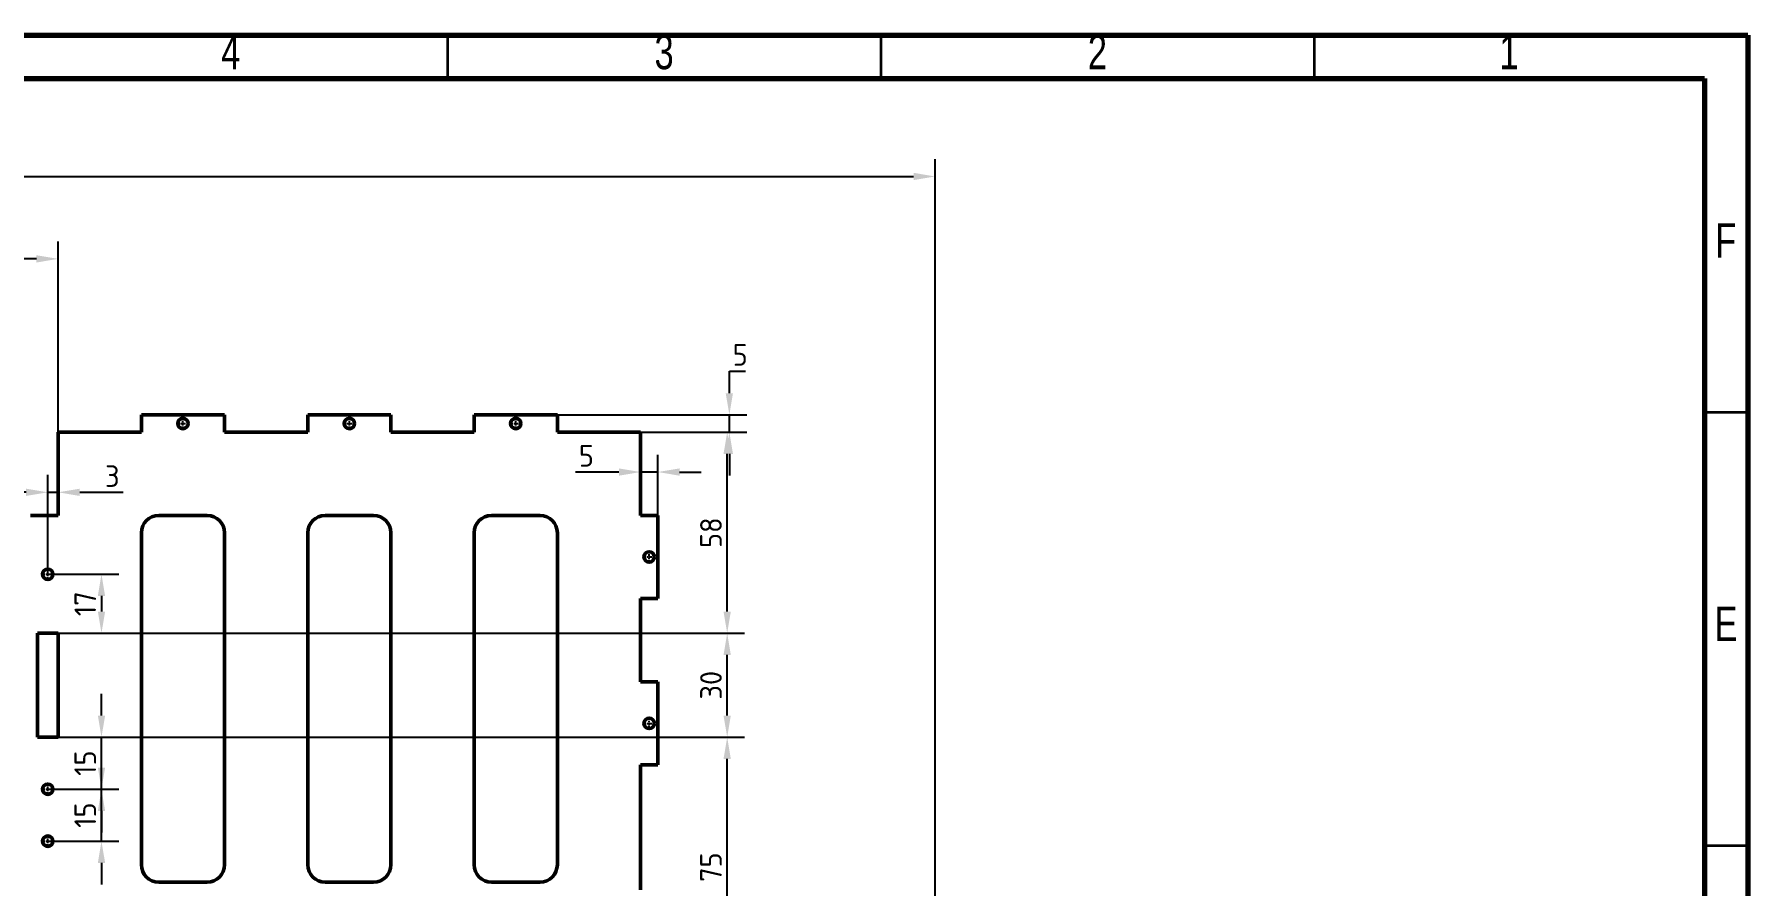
# Model space of a CAD drawing. Header units: millimetres. Extents: x -1615 to 4166, y 5 to 3174.
# Drawn here: x 2285.8 to 2483.6, y 193.9 to 292.1 of the extents above; entities that cross this region are included whole.
import ezdxf

# ---------------------------------------------------------------- set-up
doc = ezdxf.new("R2010")
doc.units = ezdxf.units.MM
doc.header["$LTSCALE"] = 0.25
doc.header["$PDSIZE"] = -1
doc.linetypes.add('ACAD_ISO08W100', pattern=[36, 24, -3, 6, -3])
doc.linetypes.add('CENTER2', pattern=[1.125, 0.75, -0.125, 0.125, -0.125])
doc.layers.get('0').update_dxf_attribs({"lineweight": 50})
for name, color, linetype, lineweight in [('duong tam', 2, 'ACAD_ISO08W100', 25), ('kich thuoc', 1, 'Continuous', 25), ('Net dam', 7, 'Continuous', 50)]:
    doc.layers.add(name, color=color, linetype=linetype, lineweight=lineweight)
doc.styles.add('SLDTEXTSTYLE1', font='TXT', dxfattribs={"width": 0.75})
doc.styles.get("Standard").update_dxf_attribs({"font": ''})
doc.styles.get('Standard').set_extended_font_data('TCVN 7284')
doc.dimstyles.new('Ratio 2.5', dxfattribs={"dimtxt": 2.5, "dimasz": 2.5, "dimexe": 2, "dimexo": 0, "dimtad": 1, "dimtoh": 1, "dimdec": 1, "dimlfac": 2.5, "dimzin": 9, "dimtxsty": 'Standard', "dimcen": 2.5, "dimazin": 0, "dimtfac": 1, "dimtdec": 1, "dimtmove": 0, "dimatfit": 3, "dimfxl": 1, "dimtzin": 1, "dimarcsym": 0})

# ---------------------------------------------------------------- blocks, each defined once
blk = doc.blocks.new('*D471')
at = {"layer": 'Defpoints', "color": 0, "transparency": 16777216}
for p in [(2389.79, 275.71), (2132.99, 180.6), (2389.79, 180.6)]:
    blk.add_point(p, dxfattribs=at)
at = {"layer": 'kich thuoc', "color": 0, "lineweight": -2, "transparency": 16777216}
for p, q in [((2132.99, 180.6), (2132.99, 277.71)), ((2389.79, 180.6), (2389.79, 277.71)), ((2135.49, 275.71), (2387.29, 275.71))]:
    blk.add_line(p, q, dxfattribs=at)
at = {"layer": 'kich thuoc', "color": 0, "transparency": 16777216}
for points in [[(2135.49, 276.13), (2135.49, 275.29), (2132.99, 275.71)], [(2387.29, 276.13), (2387.29, 275.29), (2389.79, 275.71)]]:
    blk.add_solid(points, dxfattribs=at)
at = {"layer": 'kich thuoc', "color": 0, "transparency": 16777216, "insert": (2273.19, 277.58), "char_height": 2.5, "attachment_point": 5}
blk.add_mtext('642', dxfattribs=at)
blk = doc.blocks.new('*D485')
at = {"layer": 'Defpoints', "color": 0, "transparency": 16777216}
for p in [(2355.79, 246.2), (2365.79, 246.2), (2288.59, 223)]:
    blk.add_point(p, dxfattribs=at)
at = {"layer": 'kich thuoc', "color": 0, "lineweight": -2, "transparency": 16777216}
for p, q in [((2355.79, 246.2), (2367.79, 246.2)), ((2365.79, 225.5), (2365.79, 243.7)), ((2288.59, 223), (2367.79, 223))]:
    blk.add_line(p, q, dxfattribs=at)
at = {"layer": 'kich thuoc', "color": 0, "transparency": 16777216}
for points in [[(2365.37, 243.7), (2366.21, 243.7), (2365.79, 246.2)], [(2365.37, 225.5), (2366.21, 225.5), (2365.79, 223)]]:
    blk.add_solid(points, dxfattribs=at)
at = {"layer": 'kich thuoc', "color": 0, "transparency": 16777216, "insert": (2363.92, 234.6), "char_height": 2.5, "attachment_point": 5, "rotation": 90}
blk.add_mtext('58', dxfattribs=at)
blk = doc.blocks.new('*D486')
at = {"layer": 'Defpoints', "color": 0, "transparency": 16777216}
for p in [(2288.59, 223), (2365.79, 223), (2288.59, 211)]:
    blk.add_point(p, dxfattribs=at)
at = {"layer": 'kich thuoc', "color": 0, "lineweight": -2, "transparency": 16777216}
for p, q in [((2288.59, 223), (2367.79, 223)), ((2365.79, 213.5), (2365.79, 220.5)), ((2288.59, 211), (2367.79, 211))]:
    blk.add_line(p, q, dxfattribs=at)
at = {"layer": 'kich thuoc', "color": 0, "transparency": 16777216}
for points in [[(2365.37, 220.5), (2366.21, 220.5), (2365.79, 223)], [(2365.37, 213.5), (2366.21, 213.5), (2365.79, 211)]]:
    blk.add_solid(points, dxfattribs=at)
at = {"layer": 'kich thuoc', "color": 0, "transparency": 16777216, "insert": (2363.92, 217), "char_height": 2.5, "attachment_point": 5, "rotation": 90}
blk.add_mtext('30', dxfattribs=at)
blk = doc.blocks.new('*D487')
at = {"layer": 'Defpoints', "color": 0, "transparency": 16777216}
for p in [(2288.59, 211), (2365.79, 211), (2288.59, 181)]:
    blk.add_point(p, dxfattribs=at)
at = {"layer": 'kich thuoc', "color": 0, "lineweight": -2, "transparency": 16777216}
for p, q in [((2288.59, 211), (2367.79, 211)), ((2365.79, 183.5), (2365.79, 208.5)), ((2288.59, 181), (2331.91, 181)), ((2335.66, 181), (2367.79, 181))]:
    blk.add_line(p, q, dxfattribs=at)
at = {"layer": 'kich thuoc', "color": 0, "transparency": 16777216}
for points in [[(2365.37, 208.5), (2366.21, 208.5), (2365.79, 211)], [(2365.37, 183.5), (2366.21, 183.5), (2365.79, 181)]]:
    blk.add_solid(points, dxfattribs=at)
at = {"layer": 'kich thuoc', "color": 0, "transparency": 16777216, "insert": (2363.92, 196), "char_height": 2.5, "attachment_point": 5, "rotation": 90}
blk.add_mtext('75', dxfattribs=at)
blk = doc.blocks.new('*D505')
at = {"layer": 'Defpoints', "color": 0, "transparency": 16777216}
for p in [(2234.19, 266.2), (2234.19, 246.2), (2288.59, 246.2)]:
    blk.add_point(p, dxfattribs=at)
at = {"layer": 'kich thuoc', "color": 0, "lineweight": -2, "transparency": 16777216}
for p, q in [((2234.19, 246.2), (2234.19, 268.2)), ((2288.59, 246.2), (2288.59, 268.2)), ((2286.09, 266.2), (2236.69, 266.2))]:
    blk.add_line(p, q, dxfattribs=at)
at = {"layer": 'kich thuoc', "color": 0, "transparency": 16777216}
for points in [[(2236.69, 266.62), (2236.69, 265.78), (2234.19, 266.2)], [(2286.09, 266.62), (2286.09, 265.78), (2288.59, 266.2)]]:
    blk.add_solid(points, dxfattribs=at)
at = {"layer": 'kich thuoc', "color": 0, "transparency": 16777216, "insert": (2261.39, 268.07), "char_height": 2.5, "attachment_point": 5}
blk.add_mtext('136', dxfattribs=at)
blk = doc.blocks.new('*D511')
at = {"layer": 'Defpoints', "color": 0, "transparency": 16777216}
for p in [(2346.19, 248.2), (2355.79, 246.2), (2366.04, 246.2)]:
    blk.add_point(p, dxfattribs=at)
at = {"layer": 'kich thuoc', "color": 0, "lineweight": -2, "transparency": 16777216}
for p, q in [((2366.04, 250.7), (2366.04, 253.24)), ((2366.04, 253.24), (2367.92, 253.24)), ((2346.19, 248.2), (2368.04, 248.2)), ((2366.04, 246.2), (2366.04, 248.2)), ((2355.79, 246.2), (2368.04, 246.2)), ((2366.04, 243.7), (2366.04, 241.2))]:
    blk.add_line(p, q, dxfattribs=at)
at = {"layer": 'kich thuoc', "color": 0, "transparency": 16777216}
for points in [[(2365.62, 250.7), (2366.46, 250.7), (2366.04, 248.2)], [(2365.62, 243.7), (2366.46, 243.7), (2366.04, 246.2)]]:
    blk.add_solid(points, dxfattribs=at)
at = {"layer": 'kich thuoc', "color": 0, "transparency": 16777216, "insert": (2367.29, 255.12), "char_height": 2.5, "attachment_point": 5}
blk.add_mtext('5', dxfattribs=at)
blk = doc.blocks.new('*D629')
at = {"layer": 'Defpoints', "color": 0, "transparency": 16777216}
for p in [(2288.59, 239.26), (2288.59, 236.6), (2287.39, 229.8)]:
    blk.add_point(p, dxfattribs=at)
at = {"layer": 'kich thuoc', "color": 0, "lineweight": -2, "transparency": 16777216}
for p, q in [((2287.39, 229.8), (2287.39, 241.26)), ((2288.59, 236.6), (2288.59, 241.26)), ((2284.89, 239.26), (2282.39, 239.26)), ((2287.39, 239.26), (2288.59, 239.26)), ((2291.09, 239.26), (2296.09, 239.26))]:
    blk.add_line(p, q, dxfattribs=at)
at = {"layer": 'kich thuoc', "color": 0, "transparency": 16777216}
for points in [[(2284.89, 239.68), (2284.89, 238.84), (2287.39, 239.26)], [(2291.09, 239.68), (2291.09, 238.84), (2288.59, 239.26)]]:
    blk.add_solid(points, dxfattribs=at)
at = {"layer": 'kich thuoc', "color": 0, "transparency": 16777216, "insert": (2294.84, 241.13), "char_height": 2.5, "attachment_point": 5}
blk.add_mtext('3', dxfattribs=at)
blk = doc.blocks.new('*D688')
at = {"layer": 'Defpoints', "color": 0, "transparency": 16777216}
for p in [(2355.79, 241.6), (2355.79, 236.6), (2357.79, 236.6)]:
    blk.add_point(p, dxfattribs=at)
at = {"layer": 'kich thuoc', "color": 0, "lineweight": -2, "transparency": 16777216}
for p, q in [((2355.79, 236.6), (2355.79, 243.6)), ((2357.79, 236.6), (2357.79, 243.6)), ((2353.29, 241.6), (2348.29, 241.6)), ((2357.79, 241.6), (2355.79, 241.6)), ((2360.29, 241.6), (2362.79, 241.6))]:
    blk.add_line(p, q, dxfattribs=at)
at = {"layer": 'kich thuoc', "color": 0, "transparency": 16777216}
for points in [[(2353.29, 242.02), (2353.29, 241.18), (2355.79, 241.6)], [(2360.29, 242.02), (2360.29, 241.18), (2357.79, 241.6)]]:
    blk.add_solid(points, dxfattribs=at)
at = {"layer": 'kich thuoc', "color": 0, "transparency": 16777216, "insert": (2349.54, 243.47), "char_height": 2.5, "attachment_point": 5}
blk.add_mtext('5', dxfattribs=at)
blk = doc.blocks.new('*D689')
at = {"layer": 'Defpoints', "color": 0, "transparency": 16777216}
for p in [(2287.39, 229.8), (2288.59, 223), (2293.59, 223)]:
    blk.add_point(p, dxfattribs=at)
at = {"layer": 'kich thuoc', "color": 0, "lineweight": -2, "transparency": 16777216}
for p, q in [((2287.39, 229.8), (2295.59, 229.8)), ((2293.59, 227.3), (2293.59, 225.5)), ((2288.59, 223), (2295.59, 223))]:
    blk.add_line(p, q, dxfattribs=at)
at = {"layer": 'kich thuoc', "color": 0, "transparency": 16777216}
for points in [[(2293.17, 227.3), (2294.01, 227.3), (2293.59, 229.8)], [(2293.17, 225.5), (2294.01, 225.5), (2293.59, 223)]]:
    blk.add_solid(points, dxfattribs=at)
at = {"layer": 'kich thuoc', "color": 0, "transparency": 16777216, "insert": (2291.72, 226.4), "char_height": 2.5, "attachment_point": 5, "rotation": 90}
blk.add_mtext('17', dxfattribs=at)
blk = doc.blocks.new('*D690')
at = {"layer": 'Defpoints', "color": 0, "transparency": 16777216}
for p in [(2288.59, 211), (2293.59, 211), (2287.39, 205)]:
    blk.add_point(p, dxfattribs=at)
at = {"layer": 'kich thuoc', "color": 0, "lineweight": -2, "transparency": 16777216}
for p, q in [((2293.59, 213.5), (2293.59, 216)), ((2288.59, 211), (2295.59, 211)), ((2293.59, 205), (2293.59, 211)), ((2287.39, 205), (2295.59, 205)), ((2293.59, 202.5), (2293.59, 200))]:
    blk.add_line(p, q, dxfattribs=at)
at = {"layer": 'kich thuoc', "color": 0, "transparency": 16777216}
for points in [[(2293.17, 213.5), (2294.01, 213.5), (2293.59, 211)], [(2293.17, 202.5), (2294.01, 202.5), (2293.59, 205)]]:
    blk.add_solid(points, dxfattribs=at)
at = {"layer": 'kich thuoc', "color": 0, "transparency": 16777216, "insert": (2291.72, 208), "char_height": 2.5, "attachment_point": 5, "rotation": 90}
blk.add_mtext('15', dxfattribs=at)
blk = doc.blocks.new('*D691')
at = {"layer": 'Defpoints', "color": 0, "transparency": 16777216}
for p in [(2287.39, 205), (2293.59, 205), (2287.39, 199)]:
    blk.add_point(p, dxfattribs=at)
at = {"layer": 'kich thuoc', "color": 0, "lineweight": -2, "transparency": 16777216}
for p, q in [((2293.59, 207.5), (2293.59, 210)), ((2287.39, 205), (2295.59, 205)), ((2293.59, 199), (2293.59, 205)), ((2287.39, 199), (2295.59, 199)), ((2293.59, 196.5), (2293.59, 194))]:
    blk.add_line(p, q, dxfattribs=at)
at = {"layer": 'kich thuoc', "color": 0, "transparency": 16777216}
for points in [[(2293.17, 207.5), (2294.01, 207.5), (2293.59, 205)], [(2293.17, 196.5), (2294.01, 196.5), (2293.59, 199)]]:
    blk.add_solid(points, dxfattribs=at)
at = {"layer": 'kich thuoc', "color": 0, "transparency": 16777216, "insert": (2291.72, 202), "char_height": 2.5, "attachment_point": 5, "rotation": 90}
blk.add_mtext('15', dxfattribs=at)
blk = doc.blocks.new('*U1017')
at = {"layer": 'duong tam', "color": 0, "linetype": 'CENTER2', "transparency": 16777216}
for p, q in [((0, 0.12), (0, 0.72)), ((-0.72, 0), (-0.12, 0)), ((0, -0.72), (0, -0.12)), ((0.12, 0), (0.72, 0))]:
    blk.add_line(p, q, dxfattribs=at)
at = {"layer": 'duong tam', "color": 0, "linetype": 'Continuous', "transparency": 16777216}
for p, q in [((0, -0.06), (0, 0.06)), ((-0.06, 0), (0.06, 0))]:
    blk.add_line(p, q, dxfattribs=at)
blk = doc.blocks.new('*U1018')
at = {"layer": 'duong tam', "color": 0, "linetype": 'CENTER2', "transparency": 16777216}
for p, q in [((0, 0.12), (0, 0.72)), ((-0.72, 0), (-0.12, 0)), ((0, -0.72), (0, -0.12)), ((0.12, 0), (0.72, 0))]:
    blk.add_line(p, q, dxfattribs=at)
at = {"layer": 'duong tam', "color": 0, "linetype": 'Continuous', "transparency": 16777216}
for p, q in [((0, -0.06), (0, 0.06)), ((-0.06, 0), (0.06, 0))]:
    blk.add_line(p, q, dxfattribs=at)
blk = doc.blocks.new('*U1019')
at = {"layer": 'duong tam', "color": 0, "linetype": 'CENTER2', "transparency": 16777216}
for p, q in [((0, 0.12), (0, 0.72)), ((-0.72, 0), (-0.12, 0)), ((0, -0.72), (0, -0.12)), ((0.12, 0), (0.72, 0))]:
    blk.add_line(p, q, dxfattribs=at)
at = {"layer": 'duong tam', "color": 0, "linetype": 'Continuous', "transparency": 16777216}
for p, q in [((0, -0.06), (0, 0.06)), ((-0.06, 0), (0.06, 0))]:
    blk.add_line(p, q, dxfattribs=at)
blk = doc.blocks.new('*U1020')
at = {"layer": 'duong tam', "color": 0, "linetype": 'CENTER2', "transparency": 16777216}
for p, q in [((0, 0.12), (0, 0.72)), ((-0.72, 0), (-0.12, 0)), ((0, -0.72), (0, -0.12)), ((0.12, 0), (0.72, 0))]:
    blk.add_line(p, q, dxfattribs=at)
at = {"layer": 'duong tam', "color": 0, "linetype": 'Continuous', "transparency": 16777216}
for p, q in [((0, -0.06), (0, 0.06)), ((-0.06, 0), (0.06, 0))]:
    blk.add_line(p, q, dxfattribs=at)
blk = doc.blocks.new('*U1021')
at = {"layer": 'duong tam', "color": 0, "linetype": 'CENTER2', "transparency": 16777216}
for p, q in [((0, 0.12), (0, 0.72)), ((-0.72, 0), (-0.12, 0)), ((0, -0.72), (0, -0.12)), ((0.12, 0), (0.72, 0))]:
    blk.add_line(p, q, dxfattribs=at)
at = {"layer": 'duong tam', "color": 0, "linetype": 'Continuous', "transparency": 16777216}
for p, q in [((0, -0.06), (0, 0.06)), ((-0.06, 0), (0.06, 0))]:
    blk.add_line(p, q, dxfattribs=at)
blk = doc.blocks.new('*U1022')
at = {"layer": 'duong tam', "color": 0, "linetype": 'CENTER2', "transparency": 16777216}
for p, q in [((0, 0.12), (0, 0.72)), ((-0.72, 0), (-0.12, 0)), ((0, -0.72), (0, -0.12)), ((0.12, 0), (0.72, 0))]:
    blk.add_line(p, q, dxfattribs=at)
at = {"layer": 'duong tam', "color": 0, "linetype": 'Continuous', "transparency": 16777216}
for p, q in [((0, -0.06), (0, 0.06)), ((-0.06, 0), (0.06, 0))]:
    blk.add_line(p, q, dxfattribs=at)
blk = doc.blocks.new('*U1023')
at = {"layer": 'duong tam', "color": 0, "linetype": 'CENTER2', "transparency": 16777216}
for p, q in [((0, 0.12), (0, 0.72)), ((-0.72, 0), (-0.12, 0)), ((0, -0.72), (0, -0.12)), ((0.12, 0), (0.72, 0))]:
    blk.add_line(p, q, dxfattribs=at)
at = {"layer": 'duong tam', "color": 0, "linetype": 'Continuous', "transparency": 16777216}
for p, q in [((0, -0.06), (0, 0.06)), ((-0.06, 0), (0.06, 0))]:
    blk.add_line(p, q, dxfattribs=at)
blk = doc.blocks.new('*U1024')
at = {"layer": 'duong tam', "color": 0, "linetype": 'CENTER2', "transparency": 16777216}
for p, q in [((0, 0.12), (0, 0.72)), ((-0.72, 0), (-0.12, 0)), ((0, -0.72), (0, -0.12)), ((0.12, 0), (0.72, 0))]:
    blk.add_line(p, q, dxfattribs=at)
at = {"layer": 'duong tam', "color": 0, "linetype": 'Continuous', "transparency": 16777216}
for p, q in [((0, -0.06), (0, 0.06)), ((-0.06, 0), (0.06, 0))]:
    blk.add_line(p, q, dxfattribs=at)

msp = doc.modelspace()

# ---------------------------------------------------------------- linework, layer by layer
at = {"color": 7, "linetype": 'Continuous', "lineweight": 70}
for p, q in [((2083.55, 292.001), (2483.55, 292.001)), ((2483.55, 292.001), (2483.55, 5.001)), ((2088.55, 287.001), (2478.55, 287.001)), ((2478.55, 287.001), (2478.55, 10.001))]:
    msp.add_line(p, q, dxfattribs=at)
at = {"color": 7, "linetype": 'Continuous', "lineweight": 35}
for p, q in [((2333.55, 287.001), (2333.55, 292.001)), ((2383.55, 287.001), (2383.55, 292.001)), ((2433.55, 287.001), (2433.55, 292.001)), ((2478.55, 248.501), (2483.55, 248.501)), ((2478.55, 198.501), (2483.55, 198.501))]:
    msp.add_line(p, q, dxfattribs=at)
for p, q in [((2298.191, 248.199), (2298.191, 246.199)), ((2298.191, 248.199), (2307.791, 248.199)), ((2307.791, 248.199), (2307.791, 246.199)), ((2317.391, 248.199), (2317.391, 246.199)), ((2317.391, 248.199), (2326.991, 248.199)), ((2326.991, 248.199), (2326.991, 246.199)), ((2336.591, 248.199), (2336.591, 246.199)), ((2336.591, 248.199), (2346.191, 248.199)), ((2346.191, 248.199), (2346.191, 246.199)), ((2288.591, 236.599), (2288.591, 246.199)), ((2288.591, 246.199), (2298.191, 246.199)), ((2307.791, 246.199), (2317.391, 246.199)), ((2326.991, 246.199), (2336.591, 246.199)), ((2346.191, 246.199), (2355.791, 246.199)), ((2355.791, 246.199), (2355.791, 236.599)), ((2285.391, 236.599), (2288.591, 236.599)), ((2305.791, 236.599), (2300.191, 236.599)), ((2324.991, 236.599), (2319.391, 236.599)), ((2344.191, 236.599), (2338.591, 236.599)), ((2357.791, 236.599), (2355.791, 236.599)), ((2357.791, 226.999), (2357.791, 236.599)), ((2298.191, 234.599), (2298.191, 196.279)), ((2307.791, 196.279), (2307.791, 234.599)), ((2317.391, 234.599), (2317.391, 196.279)), ((2326.991, 196.279), (2326.991, 234.599)), ((2336.591, 234.599), (2336.591, 196.279)), ((2346.191, 196.279), (2346.191, 234.599)), ((2355.791, 226.999), (2355.791, 217.399)), ((2357.791, 226.999), (2355.791, 226.999)), ((2288.591, 210.999), (2288.591, 222.999)), ((2357.791, 217.399), (2355.791, 217.399)), ((2357.791, 207.799), (2357.791, 217.399)), ((2286.191, 210.999), (2288.591, 210.999)), ((2355.791, 207.799), (2355.791, 193.399)), ((2357.791, 207.799), (2355.791, 207.799)), ((2300.191, 194.279), (2305.791, 194.279)), ((2319.391, 194.279), (2324.991, 194.279)), ((2338.591, 194.279), (2344.191, 194.279))]:
    msp.add_line(p, q)
for centre in [(2302.991, 247.199), (2322.191, 247.199), (2341.391, 247.199), (2356.791, 231.799), (2287.391, 229.799), (2356.791, 212.599), (2287.391, 204.999), (2287.391, 198.999)]:
    msp.add_circle(centre, 0.6)
for centre, start, end in [((2300.191, 234.599), 90, 180), ((2305.791, 234.599), 360, 90), ((2319.391, 234.599), 90, 180), ((2324.991, 234.599), 0, 90), ((2338.591, 234.599), 90, 180), ((2344.191, 234.599), 0, 90), ((2300.191, 196.279), 180, 270), ((2305.791, 196.279), 270, 0), ((2319.391, 196.279), 180, 270), ((2324.991, 196.279), 270, 0), ((2338.591, 196.279), 180, 270), ((2344.191, 196.279), 270, 0)]:
    msp.add_arc(centre, 2, start, end)
at = {"layer": 'Net dam'}
for p, q in [((2288.591, 222.999), (2286.191, 222.999)), ((2286.191, 222.999), (2286.191, 210.999))]:
    msp.add_line(p, q, dxfattribs=at)

# ---------------------------------------------------------------- block references
at = {"layer": 'duong tam', "linetype": 'CENTER2'}
for name, p in [('*U1020', (2302.991, 247.199)), ('*U1021', (2322.191, 247.199)), ('*U1022', (2341.391, 247.199)), ('*U1023', (2356.791, 231.799)), ('*U1019', (2287.391, 229.799)), ('*U1024', (2356.791, 212.599)), ('*U1018', (2287.391, 204.999)), ('*U1017', (2287.391, 198.999))]:
    msp.add_blockref(name, p, dxfattribs=at)

# ---------------------------------------------------------------- texts
at = {"color": 7, "linetype": 'Continuous', "lineweight": 0, "char_height": 3.969, "attachment_point": 2, "style": 'SLDTEXTSTYLE1'}
for s, insert in [('4', (2308.51, 292.061)), ('3', (2358.51, 292.061)), ('2', (2408.51, 292.061)), ('1', (2456.01, 292.061)), ('F', (2481.008, 270.311)), ('E', (2481.058, 226.061))]:
    msp.add_mtext(s, dxfattribs=dict(at, insert=insert))

# ---------------------------------------------------------------- dimensions: what is measured, and where the dimension line sits
at = {"layer": 'kich thuoc'}
dim = msp.add_linear_dim(base=(2389.791, 275.709), p1=(2132.991, 180.599), p2=(2389.791, 180.599), dimstyle='Ratio 2.5', dxfattribs=at)
dim.commit()
dim.dimension.update_dxf_attribs({"geometry": '*D471', "text_midpoint": (2273.187, 275.709), "dimtype": 160})
for base, p1, p2, picture, middle in [((2234.191, 266.199), (2288.591, 246.199), (2234.191, 246.199), '*D505', (2261.391, 268.074)), ((2355.791, 241.599), (2357.791, 236.599), (2355.791, 236.599), '*D688', (2349.541, 243.474)), ((2288.591, 239.258), (2287.391, 229.799), (2288.591, 236.599), '*D629', (2294.841, 241.133))]:
    dim = msp.add_linear_dim(base=base, p1=p1, p2=p2, dimstyle='Ratio 2.5', dxfattribs=at)
    dim.commit()
    dim.dimension.update_dxf_attribs({"geometry": picture, "text_midpoint": middle})
for base, p1, p2, picture, middle in [((2366.041, 246.199), (2346.191, 248.199), (2355.791, 246.199), '*D511', (2367.291, 253.242)), ((2293.591, 222.999), (2287.391, 229.799), (2288.591, 222.999), '*D689', (2293.591, 226.399))]:
    dim = msp.add_linear_dim(base=base, p1=p1, p2=p2, angle=90, dimstyle='Ratio 2.5', dxfattribs=at)
    dim.commit()
    dim.dimension.update_dxf_attribs({"geometry": picture, "text_midpoint": middle, "dimtype": 160})
for base, p1, p2, picture, middle in [((2365.791, 246.199), (2288.591, 222.999), (2355.791, 246.199), '*D485', (2363.916, 234.599)), ((2365.791, 222.999), (2288.591, 210.999), (2288.591, 222.999), '*D486', (2363.916, 216.999)), ((2293.591, 210.999), (2287.391, 204.999), (2288.591, 210.999), '*D690', (2291.716, 207.999)), ((2293.591, 204.999), (2287.391, 198.999), (2287.391, 204.999), '*D691', (2291.716, 201.999)), ((2365.791, 210.999), (2288.591, 180.999), (2288.591, 210.999), '*D487', (2363.916, 195.999))]:
    dim = msp.add_linear_dim(base=base, p1=p1, p2=p2, angle=90, dimstyle='Ratio 2.5', dxfattribs=at)
    dim.commit()
    dim.dimension.update_dxf_attribs({"geometry": picture, "text_midpoint": middle})

doc.saveas('drawing.dxf')
